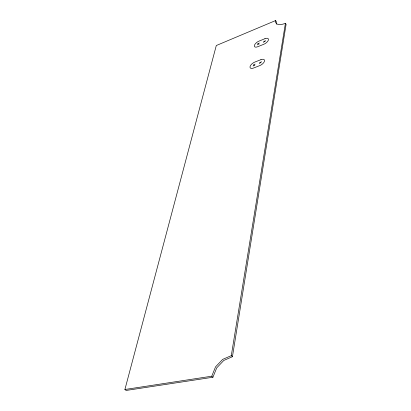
<?xml version="1.0" encoding="UTF-8"?>
<svg xmlns="http://www.w3.org/2000/svg" width="411" height="411" viewBox="0 0 411 411"><rect width="100%" height="100%" fill="white"/><g stroke="black" fill="none" stroke-linecap="round" stroke-linejoin="round"><path stroke-width="0.62" d="M232.426 356.717L286.097 24.347L285.424 23.278A12.839 5.852 -33.8 0 1 275.627 20.55L216.299 45.523L124.903 389.505L126.131 390.45L212.924 377.241L216.705 367.907L223.805 360.442L232.426 356.717L231.295 355.649L285.424 23.278M124.903 389.505L211.752 376.204L215.549 366.859L222.664 359.389L231.295 355.649M259.367 63.597L261.406 61.609M253.078 66.068L255.108 64.085M257.348 44.891L259.305 42.985M263.451 42.4L265.419 40.483M263.682 41.192L265.187 41.691M257.589 43.684L259.069 44.188M259.618 62.308L261.16 62.893M253.34 64.779L254.851 65.37M211.752 376.204L212.924 377.241M275.627 20.55L276.3 21.598A12.823 5.862 -33.8 0 0 276.726 24.182M264.961 38.685L258.879 41.177A4.639 2.168 -35.2 0 0 254.383 45.559A4.639 2.168 -35.2 0 0 257.769 46.72L263.903 44.229A4.665 2.189 -34.9 0 0 268.434 39.821A4.665 2.189 -34.9 0 0 264.961 38.685M260.949 59.657L254.686 62.133A4.778 2.322 -35.6 0 0 250.037 66.685A4.778 2.322 -35.6 0 0 253.5 68.046L259.819 65.575A4.809 2.343 -35.3 0 0 264.509 60.998A4.809 2.343 -35.3 0 0 260.949 59.657"/></g></svg>
